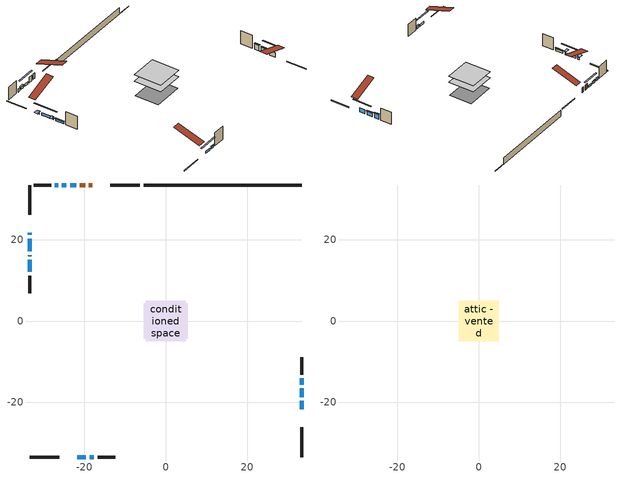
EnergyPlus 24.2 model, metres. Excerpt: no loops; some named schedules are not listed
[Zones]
conditioned space
 floor adiabatic (AdiabaticFloorConstruction): -4.95,-4.95 -4.95,4.95 4.95,4.95 4.95,-4.95 z4.27
 floor foundation (Slab1 construction): -5.38,-4.32 -5.38,4.32 5.38,4.32 5.38,-4.32 z-0.6
 wall outside (RimJoist1 construction): -6.37,33.38 -13.64,33.38 / -33.38,-33.38 -26.1,-33.38 / -33.38,33.38 -33.38,26.1 / 33.38,-33.38 33.38,-26.1 z1.83:2.13
 wall outside (AdiabaticWallConstruction 1): -18.04,33.38 -18.88,33.38 / -19.81,33.38 -21.04,33.38 z1.83:3.86
 wall outside (AdiabaticWallConstruction): -33.38,21.7 -33.38,21.16 / -33.38,16.16 -33.38,15.95 z1.83:2.75; 33.38,-21.7 33.38,-19.62 z1.83:3.46; -21.97,33.38 -23.5,33.38 / -33.38,15.02 -33.38,12.08 z1.83:2.64; -21.7,-33.38 -19.61,-33.38 z1.83:2.59; -33.38,20.24 -33.38,17.08 z1.83:2.8; 33.38,-18.69 33.38,-16.55 z1.83:3.51; 33.38,-15.63 33.38,-14.1 z1.83:3.86; -24.42,33.38 -25.49,33.38 / -18.69,-33.38 -17.62,-33.38 z1.83:2.65; -26.42,33.38 -27.22,33.38 z1.83:3.05
 wall outside (Wall1 construction): -28.15,33.38 -32.45,33.38 / -16.69,-33.38 -12.39,-33.38 / -33.38,11.15 -33.38,6.85 / 33.38,-13.17 33.38,-8.88 z1.83:6.71
 wall foundation (FoundationWall1 construction): -5.44,33.38,-0.6 -5.44,33.38,1.83 28.32,33.38,1.83 28.32,33.38,-0.5 33.38,33.38,-0.5 33.38,33.38,-0.6
 window (WindowConstruction 5): -33.38,21.7 -33.38,21.17 z1.83:2.74
 window (WindowConstruction 7): 33.38,-21.7 33.38,-19.62 z1.83:3.45
 window (WindowConstruction 8): -21.97,33.38 -23.5,33.38 z1.83:2.64
 window (WindowConstruction 9): -21.7,-33.38 -19.61,-33.38 z1.83:2.59
 window (WindowConstruction 10): -33.38,20.24 -33.38,17.08 z1.83:2.8
 window (WindowConstruction 6): -33.38,16.16 -33.38,15.95 z1.83:2.74
 window (WindowConstruction): 33.38,-18.69 33.38,-16.55 z1.83:3.51
 window (WindowConstruction 1): 33.38,-15.63 33.38,-14.1 z1.83:3.86
 window (WindowConstruction 2): -24.43,33.38 -25.49,33.38 z1.83:2.64
 window (WindowConstruction 3): -18.69,-33.38 -17.62,-33.38 z1.83:2.64
 window (WindowConstruction 4): -33.38,15.02 -33.38,12.08 z1.83:2.64
 window (WindowConstruction 11): -26.42,33.38 -27.22,33.38 z1.83:3.05
 door (Door): -18.04,33.38 -18.88,33.38 z1.83:3.86
 door (Door 1): -19.81,33.38 -21.04,33.38 z1.83:3.86
 ceiling adiabatic (AdiabaticFloorConstruction): 4.95,-4.95 4.95,4.95 -4.95,4.95 -4.95,-4.95 z4.27
attic - vented
 floor to conditioned space (Floor1 construction Reversed): -4.95,-4.95 -4.95,4.95 4.95,4.95 4.95,-4.95 z6.71
 roof outside (Roof1 construction): -17.11,33.38,6.71 -17.11,23.73,9.92 -14.57,23.73,9.92 -14.57,33.38,6.71; -22.63,-33.38,6.71 -22.63,-23.73,9.92 -25.17,-23.73,9.92 -25.17,-33.38,6.71; -33.38,22.63,6.71 -23.73,22.63,9.92 -23.73,25.17,9.92 -33.38,25.17,6.71; 33.38,-22.63,6.71 23.73,-22.63,9.92 23.73,-25.17,9.92 33.38,-25.17,6.71
shading: -33.38,20.87 -33.38,22 -34.9,22 -34.9,20.87 z3.04; 33.38,-16.96 33.38,-24.36 33.79,-24.36 33.79,-16.96 z6.12; -26.16,33.38 -19.31,33.38 -19.31,33.79 -26.16,33.79 z5.3; -16.95,-33.38 -24.36,-33.38 -24.36,-33.79 -16.95,-33.79 z5.25; -33.38,14.42 -33.38,22.9 -33.79,22.9 -33.79,14.42 z5.46; -33.38,15.65 -33.38,16.45 -34.9,16.45 -34.9,15.65 z3.04; 33.38,-16.35 33.38,-18.89 33.79,-18.89 33.79,-16.35 z3.71; 33.38,-13.9 33.38,-15.83 33.79,-15.83 33.79,-13.9 z4.06; -25.69,33.38 -24.22,33.38 -24.22,33.79 -25.69,33.79 z2.84; -17.42,-33.38 -18.89,-33.38 -18.89,-33.79 -17.42,-33.79 z2.84; -33.38,11.88 -33.38,15.22 -33.79,15.22 -33.79,11.88 z2.84
[Building]
Building 1: Terrain=Suburbs
[Site:Location]
Toronto Intl AP_ON: Latitude {deg}=43.68; Longitude {deg}=-79.63; Time Zone {hr}=-5; Elevation {m}=173; Keep Site Location Information=Yes
[Site:GroundTemperature:Shallow]
4.59119, 2.66285, 2.50842, 3.42352, 7.09712, 10.7536, 13.9236, 15.9317, 16.1023, 14.4691, 11.3799, 7.83558
[Site:WaterMainsTemperature]
Calculation Method=Schedule; Temperature Schedule=mains temperature schedule
[Material] Roughness=Rough; Thermal Absorptance=0.9
Name | Thickness {m} | Conductivity {W/m-K} | Density {kg/m3} | Specific Heat {J/kg-K} | Solar Absorptance | Visible Absorptance
asphalt or fiberglass shingles | 0.00635 | 0.162714 | 1121.4 | 1465.45 | 0.4 | 0.4
ceiling loosefill ins | 0.0846667 | 0.0480833 | 16.02 | 1046.75 | 0.7 | 0.7
ceiling stud and cavity | 0.1397 | 0.10237 | 65.682 | 1177.47 | 0.7 | 0.7
concrete 4.0 in. | 0.1016 | 1.803125 | 2242.8 | 837.4 | 0.7 | 0.7
concrete 8.0 in. | 0.2032 | 1.803125 | 2242.8 | 837.4 | 0.7 | 0.7
door material | 0.04445 | 0.0451087 | 512.64 | 1214.23 | 0.7 | 0.7
exterior vertical ins | 0.0460229 | 0.029427 | 32.04 | 1214.23 | 0.7 | 0.7
floor covering | 0.0127 | 0.0433444 | 54.468 | 1339.84 | 0.6 | 0.6
floor rigid ins; wall rigid ins | 0.512978 | 0.029427 | 32.04 | 1214.23 | 0.7 | 0.7
floor stud and cavity | 0.1397 | 1.75129 | 37.0049 | 1207.88 | 0.7 | 0.7
furniture material conditioned space 1 | 0.1524 | 0.115458 | 640.8 | 1214.23 | 0.6 | 0.6
gypsum board | 0.0127 | 0.160291 | 801 | 837.4 | 0.6 | 0.6
gypsum board 1 | 0.0127 | 0.160291 | 801 | 837.4 | 0.7 | 0.7
osb sheathing 0.5 in. | 0.0127 | 0.115458 | 512.64 | 1214.23 | 0.7 | 0.7
osb sheathing 0.75 in. | 0.01905 | 0.115458 | 512.64 | 1214.23 | 0.7 | 0.7
osb sheathing 2.0 in. | 0.0508 | 0.115458 | 512.64 | 1214.23 | 0.7 | 0.7
rim joist stud and cavity | 0.0508 | 0.0499498 | 125.044 | 1163.47 | 0.6 | 0.6
wall stud and cavity | 0.1397 | 0.110193 | 139.0536 | 1170.24 | 0.7 | 0.7
wall stud and cavity 1 | 0.0889 | 0.380278 | 52.3479 | 1209.89 | 0.7 | 0.7
wall stud and cavity 2 | 0.0889 | 0.391764 | 83.0341 | 1211.67 | 0.7 | 0.7
wood siding | 0.0254 | 0.102417 | 544.68 | 1172.36 | 0.4 | 0.4
wood siding 1; wood siding 2; wood siding 3 | 0.0254 | 0.102417 | 544.68 | 1172.36 | 0.7 | 0.7
[WindowMaterial:SimpleGlazingSystem]
Name | U-Factor {W/m2-K} | Solar Heat Gain Coefficient
WindowMaterial | 2.05884 | 0.65
WindowMaterial 1 | 2.98606 | 0.58
WindowMaterial 2 | 2.23202 | 0.6
WindowMaterial 3 | 2.19568 | 0.61
WindowMaterial 4 | 1.84762 | 0.5
WindowMaterial 5 | 2.1054 | 0.36
WindowMaterial 6 | 2.063953 | 0.65
WindowMaterial 7 | 2.28426 | 0.58
WindowMaterial 8 | 2.24735 | 0.59
WindowMaterial 9 | 2.44381 | 0.62
[Construction]
AdiabaticFloorConstruction: floor stud and cavity, floor rigid ins, osb sheathing 0.75 in., floor covering
AdiabaticWallConstruction: wood siding 2, wall rigid ins, wall stud and cavity 1, gypsum board
AdiabaticWallConstruction 1: wood siding 3, wall rigid ins, wall stud and cavity 1, gypsum board
Door; Door 1: door material
Floor1 construction Reversed: gypsum board, ceiling stud and cavity, ceiling loosefill ins
FoundationWall1 construction: concrete 8.0 in., gypsum board 1
furniture construction conditioned space 1: furniture material conditioned space 1
PartitionWallConstruction: gypsum board, wall stud and cavity 2, gypsum board
RimJoist1 construction: wood siding 1, osb sheathing 2.0 in., rim joist stud and cavity
Roof1 construction: asphalt or fiberglass shingles
Slab1 construction: concrete 4.0 in.
Wall1 construction: wood siding, osb sheathing 0.5 in., wall stud and cavity, gypsum board
WindowConstruction: WindowMaterial
WindowConstruction 1: WindowMaterial 1
WindowConstruction 10: WindowMaterial 9
WindowConstruction 11; WindowConstruction 5: WindowMaterial 4
WindowConstruction 2; WindowConstruction 3: WindowMaterial 2
WindowConstruction 4: WindowMaterial 3
WindowConstruction 6: WindowMaterial 5
WindowConstruction 7: WindowMaterial 6
WindowConstruction 8: WindowMaterial 7
WindowConstruction 9: WindowMaterial 8
[Zone] Multiplier=1; Part of Total Floor Area=Yes
Name | Volume {m3}
attic - vented | 51.1314
conditioned space | 488.7
[Space]
Name | Zone | Volume {m3}
attic - vented 1 | attic - vented | 51.1314
conditioned space 1 | conditioned space | 488.7
[ZoneInfiltration:EffectiveLeakageArea]
infil attic - vented 1: Zone or Space=attic - vented 1; Schedule=Always On Discrete; Effective Air Leakage Area {cm2}=4055.17; Stack Coefficient=0.000223499; Wind Coefficient=1.01009e-05
[ZoneMixing]
whole house fan mix: Zone or Space=attic - vented; Schedule=Always On Continuous; Design Flow Rate Calculation Method=Flow/Zone; Design Flow Rate {m3/s}=0; Source Zone or Space=conditioned space
[SurfaceProperty:ExposedFoundationPerimeter]
Slab1: Exposed Perimeter Calculation Method=TotalExposedPerimeter; Total Exposed Perimeter {m}=38.812
[InternalMass] Zone or ZoneList=conditioned space; Space or SpaceList=conditioned space 1
Name | Construction | Surface Area {m2}
furniture mass conditioned space 1 | furniture construction conditioned space 1 | 76.3641
partition wall mass | PartitionWallConstruction | 190.91
[Lights]
interior lighting: Zone or ZoneList or Space or SpaceList=conditioned space 1; Schedule=interior lighting schedule; Design Level Calculation Method=LightingLevel; Lighting Level {W}=343.2; Return Air Fraction=0; Fraction Radiant=0.6; Fraction Visible=0.2; Fraction Replaceable=1
[People]
occupants: Zone or ZoneList or Space or SpaceList=conditioned space 1; Number of People Schedule=occupants schedule; Number of People Calculation Method=People; Number of People=3; Fraction Radiant=0.314171; Sensible Heat Fraction=0.56303; Activity Level Schedule=occupants activity schedule; Carbon Dioxide Generation Rate {m3/s-W}=0; Enable ASHRAE 55 Comfort Warnings=No; Mean Radiant Temperature Calculation Type=EnclosureAveraged
[ElectricEquipment] Zone or ZoneList or Space or SpaceList=conditioned space 1; Design Level Calculation Method=EquipmentLevel
Name | Schedule | Design Level {W} | Fraction Latent | Fraction Radiant | Fraction Lost
clothes dryer | clothes dryer schedule | 140.772 | 0.015 | 0.081 | 0.85
clothes washer | clothes washer schedule | 32.1985 | 0.03 | 0.162 | 0.7
cooking range | cooking range schedule | 215.147 | 0.08 | 0.432 | 0.2
dishwasher | dishwasher schedule | 66.8632 | 0.3 | 0.18 | 0.4
fridge | fridge schedule | 72.9452 | 0 | 0.6 | 0
mech vent bath fan 0 | mech vent bath fan 0 schedule | 50.2 | 0 | 0 | 1
mech vent house fan | mech vent house fan schedule | 0 | 0 | 0 | 1
mech vent house fan cfis | mech vent house fan cfis schedule | 0 | 0 | 0 | 0
misc plug loads | misc plug loads schedule | 494.7 | 0.045 | 0.513 | 0.1
whole house fan | Always On Discrete | 0 | 0 | 0 | 1
[OtherEquipment] Zone or ZoneList or Space or SpaceList=conditioned space 1; Design Level Calculation Method=EquipmentLevel
Name | Fuel Type | Schedule | Design Level {W} | Fraction Latent | Fraction Radiant | Fraction Lost
clothes dryer 1 | Electricity | clothes dryer schedule | 0 | 0.015 | 0.081 | 0.85
cooking range 1 | Electricity | cooking range schedule | 0 | 0.08 | 0.432 | 0.2
general water use latent | None | general water use schedule | 62.594 | 1 | 0 | 0
general water use sensible | None | general water use schedule | -61.6891 | 0 | 0.6 | 0
mech vent house fan latent load | None | Always On Discrete | 0 | 1 | 0 | 0
mech vent house fan sensible load | None | Always On Discrete | 0 | 0 | 0 | 0
water heater energy adjustment1 | Electricity | Always On Discrete | 0.01 | 0 | 0 | 1
[ZoneInfiltration:DesignFlowRate] Zone or ZoneList or Space or SpaceList=conditioned space 1; Schedule=Always On Discrete; Design Flow Rate Calculation Method=Flow/Zone; Design Flow Rate {m3/s}=0
infil flow; natural vent flow; whole house fan flow
[AvailabilityManager:Scheduled]
central ac and furnace airloop Availability Manager: Schedule=Always On Discrete
[Foundation:Kiva]
Foundation Kiva 1: Initial Indoor Air Temperature {C}=18; Wall Height Above Grade {m}=1.82999; Wall Depth Below Slab {m}=0.2032; Custom Block Material Name 1=exterior vertical ins; Custom Block Depth 1 {m}=2.42999; Custom Block X Position 1 {m}=0.2159; Custom Block Z Position 1 {m}=0
[Foundation:Kiva:Settings]
Soil Conductivity {W/m-K}=0.849921; Soil Density {kg/m3}=1842.3; Soil Specific Heat {J/kg-K}=418.7; Ground Solar Absorptivity=0.9; Ground Thermal Absorptivity=0.9; Ground Surface Roughness {m}=0.03; Far-Field Width {m}=40; Deep-Ground Boundary Condition=ZeroFlux; Deep-Ground Depth {m}=40; Minimum Cell Dimension {m}=0.2; Maximum Cell Growth Coefficient=3; Simulation Timestep=Timestep
[Exterior:Lights]
exterior lighting: Schedule=exterior lighting schedule; Design Level {W}=75.6
[EnergyManagementSystem:GlobalVariable]
central_ac_and_furnace_airloop_Fan_RTF
infil_program_Qfan
infil_program_Qinf
natural_vent_program_Qnv
natural_vent_program_Qwhf
[EnergyManagementSystem:Sensor]
Name | Output:Variable or Output:Meter Index Key | Output:Variable or Output:Meter
airflow_gain | infil flow | Infiltration Sensible Heat Gain Energy
airflow_gain_1 | natural vent flow | Infiltration Sensible Heat Gain Energy
airflow_gain_2 | whole house fan flow | Infiltration Sensible Heat Gain Energy
airflow_loss | infil flow | Infiltration Sensible Heat Loss Energy
airflow_loss_1 | natural vent flow | Infiltration Sensible Heat Loss Energy
airflow_loss_2 | whole house fan flow | Infiltration Sensible Heat Loss Energy
clg_load_cond |  | Cooling:EnergyTransfer:Zone:CONDITIONED SPACE
clg_sp_s; clg_sp_s_1 | cooling setpoint | Schedule Value
clothes_dryer_exhaust_0_sch_s | clothes dryer exhaust 0 schedule | Schedule Value
cool_season | cooling season schedule | Schedule Value
htg_load_cond |  | Heating:EnergyTransfer:Zone:CONDITIONED SPACE
htg_sp_s; htg_sp_s_1 | heating setpoint | Schedule Value
ig_ee_conv | clothes dryer | Electric Equipment Convective Heating Energy
ig_ee_conv_2 | cooking range | Electric Equipment Convective Heating Energy
ig_ee_conv_4 | fridge | Electric Equipment Convective Heating Energy
ig_ee_conv_5 | misc plug loads | Electric Equipment Convective Heating Energy
ig_ee_conv_6 | whole house fan | Electric Equipment Convective Heating Energy
ig_ee_rad | clothes dryer | Electric Equipment Radiant Heating Energy
ig_ee_rad_2 | cooking range | Electric Equipment Radiant Heating Energy
ig_ee_rad_4 | fridge | Electric Equipment Radiant Heating Energy
ig_ee_rad_5 | misc plug loads | Electric Equipment Radiant Heating Energy
ig_ee_rad_6 | whole house fan | Electric Equipment Radiant Heating Energy
ig_lgt_conv | interior lighting | Lights Convective Heating Energy
ig_lgt_rad | interior lighting | Lights Radiant Heating Energy
ig_lgt_vis | interior lighting | Lights Visible Radiation Heating Energy
ig_oe_conv | clothes dryer 1 | Other Equipment Convective Heating Energy
ig_oe_conv_1 | cooking range 1 | Other Equipment Convective Heating Energy
ig_oe_conv_2 | general water use latent | Other Equipment Convective Heating Energy
ig_oe_conv_3 | general water use sensible | Other Equipment Convective Heating Energy
ig_oe_conv_4 | water heater energy adjustment1 | Other Equipment Convective Heating Energy
ig_oe_rad | clothes dryer 1 | Other Equipment Radiant Heating Energy
ig_oe_rad_1 | cooking range 1 | Other Equipment Radiant Heating Energy
ig_oe_rad_2 | general water use latent | Other Equipment Radiant Heating Energy
ig_oe_rad_3 | general water use sensible | Other Equipment Radiant Heating Energy
ig_oe_rad_4 | water heater energy adjustment1 | Other Equipment Radiant Heating Energy
ig_ppl_conv | occupants | People Convective Heating Energy
ig_ppl_rad | occupants | People Radiant Heating Energy
im_conv | furniture mass conditioned space 1 | Surface Inside Face Convection Heat Gain Energy
im_conv_1 | partition wall mass | Surface Inside Face Convection Heat Gain Energy
im_ig | furniture mass conditioned space 1 | Surface Inside Face Internal Gains Radiation Heat Gain Energy
im_ig_1 | partition wall mass | Surface Inside Face Internal Gains Radiation Heat Gain Energy
im_lgt | furniture mass conditioned space 1 | Surface Inside Face Lights Radiation Heat Gain Energy
im_lgt_1 | partition wall mass | Surface Inside Face Lights Radiation Heat Gain Energy
im_sol | furniture mass conditioned space 1 | Surface Inside Face Solar Radiation Heat Gain Energy
im_sol_1 | partition wall mass | Surface Inside Face Solar Radiation Heat Gain Energy
im_surf | furniture mass conditioned space 1 | Surface Inside Face Net Surface Thermal Radiation Heat Gain Energy
im_surf_1 | partition wall mass | Surface Inside Face Net Surface Thermal Radiation Heat Gain Energy
mech_vent_bath_fan_0_sch_s | mech vent bath fan 0 schedule | Schedule Value
mv_conv | mech vent bath fan 0 | Electric Equipment Convective Heating Energy
mv_conv_1 | mech vent house fan | Electric Equipment Convective Heating Energy
mv_conv_2 | mech vent house fan cfis | Electric Equipment Convective Heating Energy
mv_conv_3 | mech vent house fan latent load | Other Equipment Convective Heating Energy
mv_conv_4 | mech vent house fan sensible load | Other Equipment Convective Heating Energy
mv_rad | mech vent bath fan 0 | Electric Equipment Radiant Heating Energy
mv_rad_1 | mech vent house fan | Electric Equipment Radiant Heating Energy
mv_rad_2 | mech vent house fan cfis | Electric Equipment Radiant Heating Energy
mv_rad_3 | mech vent house fan latent load | Other Equipment Radiant Heating Energy
mv_rad_4 | mech vent house fan sensible load | Other Equipment Radiant Heating Energy
natural_vent_s | natural vent schedule | Schedule Value
out_pb_s |  | Site Outdoor Air Barometric Pressure
out_wt_s |  | Site Outdoor Air Humidity Ratio
site_vw_s |  | Site Wind Speed
ss_back_out | Window1 | Surface Window Shortwave from Zone Back Out Window Heat Transfer Rate
ss_back_out_1 | Window11 | Surface Window Shortwave from Zone Back Out Window Heat Transfer Rate
ss_back_out_10 | Window7 | Surface Window Shortwave from Zone Back Out Window Heat Transfer Rate
ss_back_out_11 | Window9 | Surface Window Shortwave from Zone Back Out Window Heat Transfer Rate
ss_back_out_2 | Window12 | Surface Window Shortwave from Zone Back Out Window Heat Transfer Rate
ss_back_out_3 | Window14 | Surface Window Shortwave from Zone Back Out Window Heat Transfer Rate
ss_back_out_4 | Window16 | Surface Window Shortwave from Zone Back Out Window Heat Transfer Rate
ss_back_out_5 | Window2 | Surface Window Shortwave from Zone Back Out Window Heat Transfer Rate
ss_back_out_6 | Window3 | Surface Window Shortwave from Zone Back Out Window Heat Transfer Rate
ss_back_out_7 | Window4 | Surface Window Shortwave from Zone Back Out Window Heat Transfer Rate
ss_back_out_8 | Window5 | Surface Window Shortwave from Zone Back Out Window Heat Transfer Rate
ss_back_out_9 | Window6 | Surface Window Shortwave from Zone Back Out Window Heat Transfer Rate
ss_conv | Door1 | Surface Inside Face Convection Heat Gain Energy
ss_conv_1 | Door2 | Surface Inside Face Convection Heat Gain Energy
ss_conv_10 | Window5 | Surface Inside Face Convection Heat Gain Energy
ss_conv_11 | Window6 | Surface Inside Face Convection Heat Gain Energy
ss_conv_12 | Window7 | Surface Inside Face Convection Heat Gain Energy
ss_conv_13 | Window9 | Surface Inside Face Convection Heat Gain Energy
ss_conv_2 | Window1 | Surface Inside Face Convection Heat Gain Energy
ss_conv_3 | Window11 | Surface Inside Face Convection Heat Gain Energy
ss_conv_4 | Window12 | Surface Inside Face Convection Heat Gain Energy
ss_conv_5 | Window14 | Surface Inside Face Convection Heat Gain Energy
ss_conv_6 | Window16 | Surface Inside Face Convection Heat Gain Energy
ss_conv_7 | Window2 | Surface Inside Face Convection Heat Gain Energy
ss_conv_8 | Window3 | Surface Inside Face Convection Heat Gain Energy
ss_conv_9 | Window4 | Surface Inside Face Convection Heat Gain Energy
ss_ig | Door1 | Surface Inside Face Internal Gains Radiation Heat Gain Energy
ss_ig_1 | Door2 | Surface Inside Face Internal Gains Radiation Heat Gain Energy
ss_ig_10 | Window5 | Surface Inside Face Internal Gains Radiation Heat Gain Energy
ss_ig_11 | Window6 | Surface Inside Face Internal Gains Radiation Heat Gain Energy
ss_ig_12 | Window7 | Surface Inside Face Internal Gains Radiation Heat Gain Energy
ss_ig_13 | Window9 | Surface Inside Face Internal Gains Radiation Heat Gain Energy
ss_ig_2 | Window1 | Surface Inside Face Internal Gains Radiation Heat Gain Energy
ss_ig_3 | Window11 | Surface Inside Face Internal Gains Radiation Heat Gain Energy
ss_ig_4 | Window12 | Surface Inside Face Internal Gains Radiation Heat Gain Energy
ss_ig_5 | Window14 | Surface Inside Face Internal Gains Radiation Heat Gain Energy
ss_ig_6 | Window16 | Surface Inside Face Internal Gains Radiation Heat Gain Energy
ss_ig_7 | Window2 | Surface Inside Face Internal Gains Radiation Heat Gain Energy
ss_ig_8 | Window3 | Surface Inside Face Internal Gains Radiation Heat Gain Energy
ss_ig_9 | Window4 | Surface Inside Face Internal Gains Radiation Heat Gain Energy
ss_lgt | Door1 | Surface Inside Face Lights Radiation Heat Gain Energy
ss_lgt_1 | Door2 | Surface Inside Face Lights Radiation Heat Gain Energy
ss_sol | Door1 | Surface Inside Face Solar Radiation Heat Gain Energy
ss_sol_1 | Door2 | Surface Inside Face Solar Radiation Heat Gain Energy
ss_surf | Door1 | Surface Inside Face Net Surface Thermal Radiation Heat Gain Energy
ss_surf_1 | Door2 | Surface Inside Face Net Surface Thermal Radiation Heat Gain Energy
ss_surf_10 | Window5 | Surface Inside Face Net Surface Thermal Radiation Heat Gain Energy
ss_surf_11 | Window6 | Surface Inside Face Net Surface Thermal Radiation Heat Gain Energy
ss_surf_12 | Window7 | Surface Inside Face Net Surface Thermal Radiation Heat Gain Energy
ss_surf_13 | Window9 | Surface Inside Face Net Surface Thermal Radiation Heat Gain Energy
ss_surf_2 | Window1 | Surface Inside Face Net Surface Thermal Radiation Heat Gain Energy
ss_surf_3 | Window11 | Surface Inside Face Net Surface Thermal Radiation Heat Gain Energy
ss_surf_4 | Window12 | Surface Inside Face Net Surface Thermal Radiation Heat Gain Energy
ss_surf_5 | Window14 | Surface Inside Face Net Surface Thermal Radiation Heat Gain Energy
ss_surf_6 | Window16 | Surface Inside Face Net Surface Thermal Radiation Heat Gain Energy
ss_surf_7 | Window2 | Surface Inside Face Net Surface Thermal Radiation Heat Gain Energy
ss_surf_8 | Window3 | Surface Inside Face Net Surface Thermal Radiation Heat Gain Energy
ss_surf_9 | Window4 | Surface Inside Face Net Surface Thermal Radiation Heat Gain Energy
ss_trans_in | Window1 | Surface Window Transmitted Solar Radiation Rate
ss_trans_in_1 | Window11 | Surface Window Transmitted Solar Radiation Rate
ss_trans_in_10 | Window7 | Surface Window Transmitted Solar Radiation Rate
ss_trans_in_11 | Window9 | Surface Window Transmitted Solar Radiation Rate
ss_trans_in_2 | Window12 | Surface Window Transmitted Solar Radiation Rate
ss_trans_in_3 | Window14 | Surface Window Transmitted Solar Radiation Rate
ss_trans_in_4 | Window16 | Surface Window Transmitted Solar Radiation Rate
ss_trans_in_5 | Window2 | Surface Window Transmitted Solar Radiation Rate
ss_trans_in_6 | Window3 | Surface Window Transmitted Solar Radiation Rate
ss_trans_in_7 | Window4 | Surface Window Transmitted Solar Radiation Rate
ss_trans_in_8 | Window5 | Surface Window Transmitted Solar Radiation Rate
ss_trans_in_9 | Window6 | Surface Window Transmitted Solar Radiation Rate
ss_trans_out | Window1 | Surface Inside Face Initial Transmitted Diffuse Transmitted Out Window Solar Radiation Rate
ss_trans_out_1 | Window11 | Surface Inside Face Initial Transmitted Diffuse Transmitted Out Window Solar Radiation Rate
ss_trans_out_10 | Window7 | Surface Inside Face Initial Transmitted Diffuse Transmitted Out Window Solar Radiation Rate
ss_trans_out_11 | Window9 | Surface Inside Face Initial Transmitted Diffuse Transmitted Out Window Solar Radiation Rate
ss_trans_out_2 | Window12 | Surface Inside Face Initial Transmitted Diffuse Transmitted Out Window Solar Radiation Rate
ss_trans_out_3 | Window14 | Surface Inside Face Initial Transmitted Diffuse Transmitted Out Window Solar Radiation Rate
ss_trans_out_4 | Window16 | Surface Inside Face Initial Transmitted Diffuse Transmitted Out Window Solar Radiation Rate
ss_trans_out_5 | Window2 | Surface Inside Face Initial Transmitted Diffuse Transmitted Out Window Solar Radiation Rate
ss_trans_out_6 | Window3 | Surface Inside Face Initial Transmitted Diffuse Transmitted Out Window Solar Radiation Rate
ss_trans_out_7 | Window4 | Surface Inside Face Initial Transmitted Diffuse Transmitted Out Window Solar Radiation Rate
ss_trans_out_8 | Window5 | Surface Inside Face Initial Transmitted Diffuse Transmitted Out Window Solar Radiation Rate
ss_trans_out_9 | Window6 | Surface Inside Face Initial Transmitted Diffuse Transmitted Out Window Solar Radiation Rate
s_conv | Floor1 | Surface Inside Face Convection Heat Gain Energy
s_conv_1 | FoundationWall1 | Surface Inside Face Convection Heat Gain Energy
s_conv_10 | Wall1:180 | Surface Inside Face Convection Heat Gain Energy
s_conv_11 | Wall1:270 | Surface Inside Face Convection Heat Gain Energy
s_conv_12 | Wall1:90 | Surface Inside Face Convection Heat Gain Energy
s_conv_2 | inferred conditioned ceiling | Surface Inside Face Convection Heat Gain Energy
s_conv_3 | inferred conditioned floor | Surface Inside Face Convection Heat Gain Energy
s_conv_4 | RimJoist1:0 | Surface Inside Face Convection Heat Gain Energy
s_conv_5 | RimJoist1:180 | Surface Inside Face Convection Heat Gain Energy
s_conv_6 | RimJoist1:270 | Surface Inside Face Convection Heat Gain Energy
s_conv_7 | RimJoist1:90 | Surface Inside Face Convection Heat Gain Energy
s_conv_8 | Slab1 | Surface Inside Face Convection Heat Gain Energy
s_conv_9 | Wall1:0 | Surface Inside Face Convection Heat Gain Energy
s_ig | Floor1 | Surface Inside Face Internal Gains Radiation Heat Gain Energy
s_ig_1 | FoundationWall1 | Surface Inside Face Internal Gains Radiation Heat Gain Energy
s_ig_10 | Wall1:180 | Surface Inside Face Internal Gains Radiation Heat Gain Energy
s_ig_11 | Wall1:270 | Surface Inside Face Internal Gains Radiation Heat Gain Energy
s_ig_12 | Wall1:90 | Surface Inside Face Internal Gains Radiation Heat Gain Energy
s_ig_2 | inferred conditioned ceiling | Surface Inside Face Internal Gains Radiation Heat Gain Energy
s_ig_3 | inferred conditioned floor | Surface Inside Face Internal Gains Radiation Heat Gain Energy
s_ig_4 | RimJoist1:0 | Surface Inside Face Internal Gains Radiation Heat Gain Energy
s_ig_5 | RimJoist1:180 | Surface Inside Face Internal Gains Radiation Heat Gain Energy
